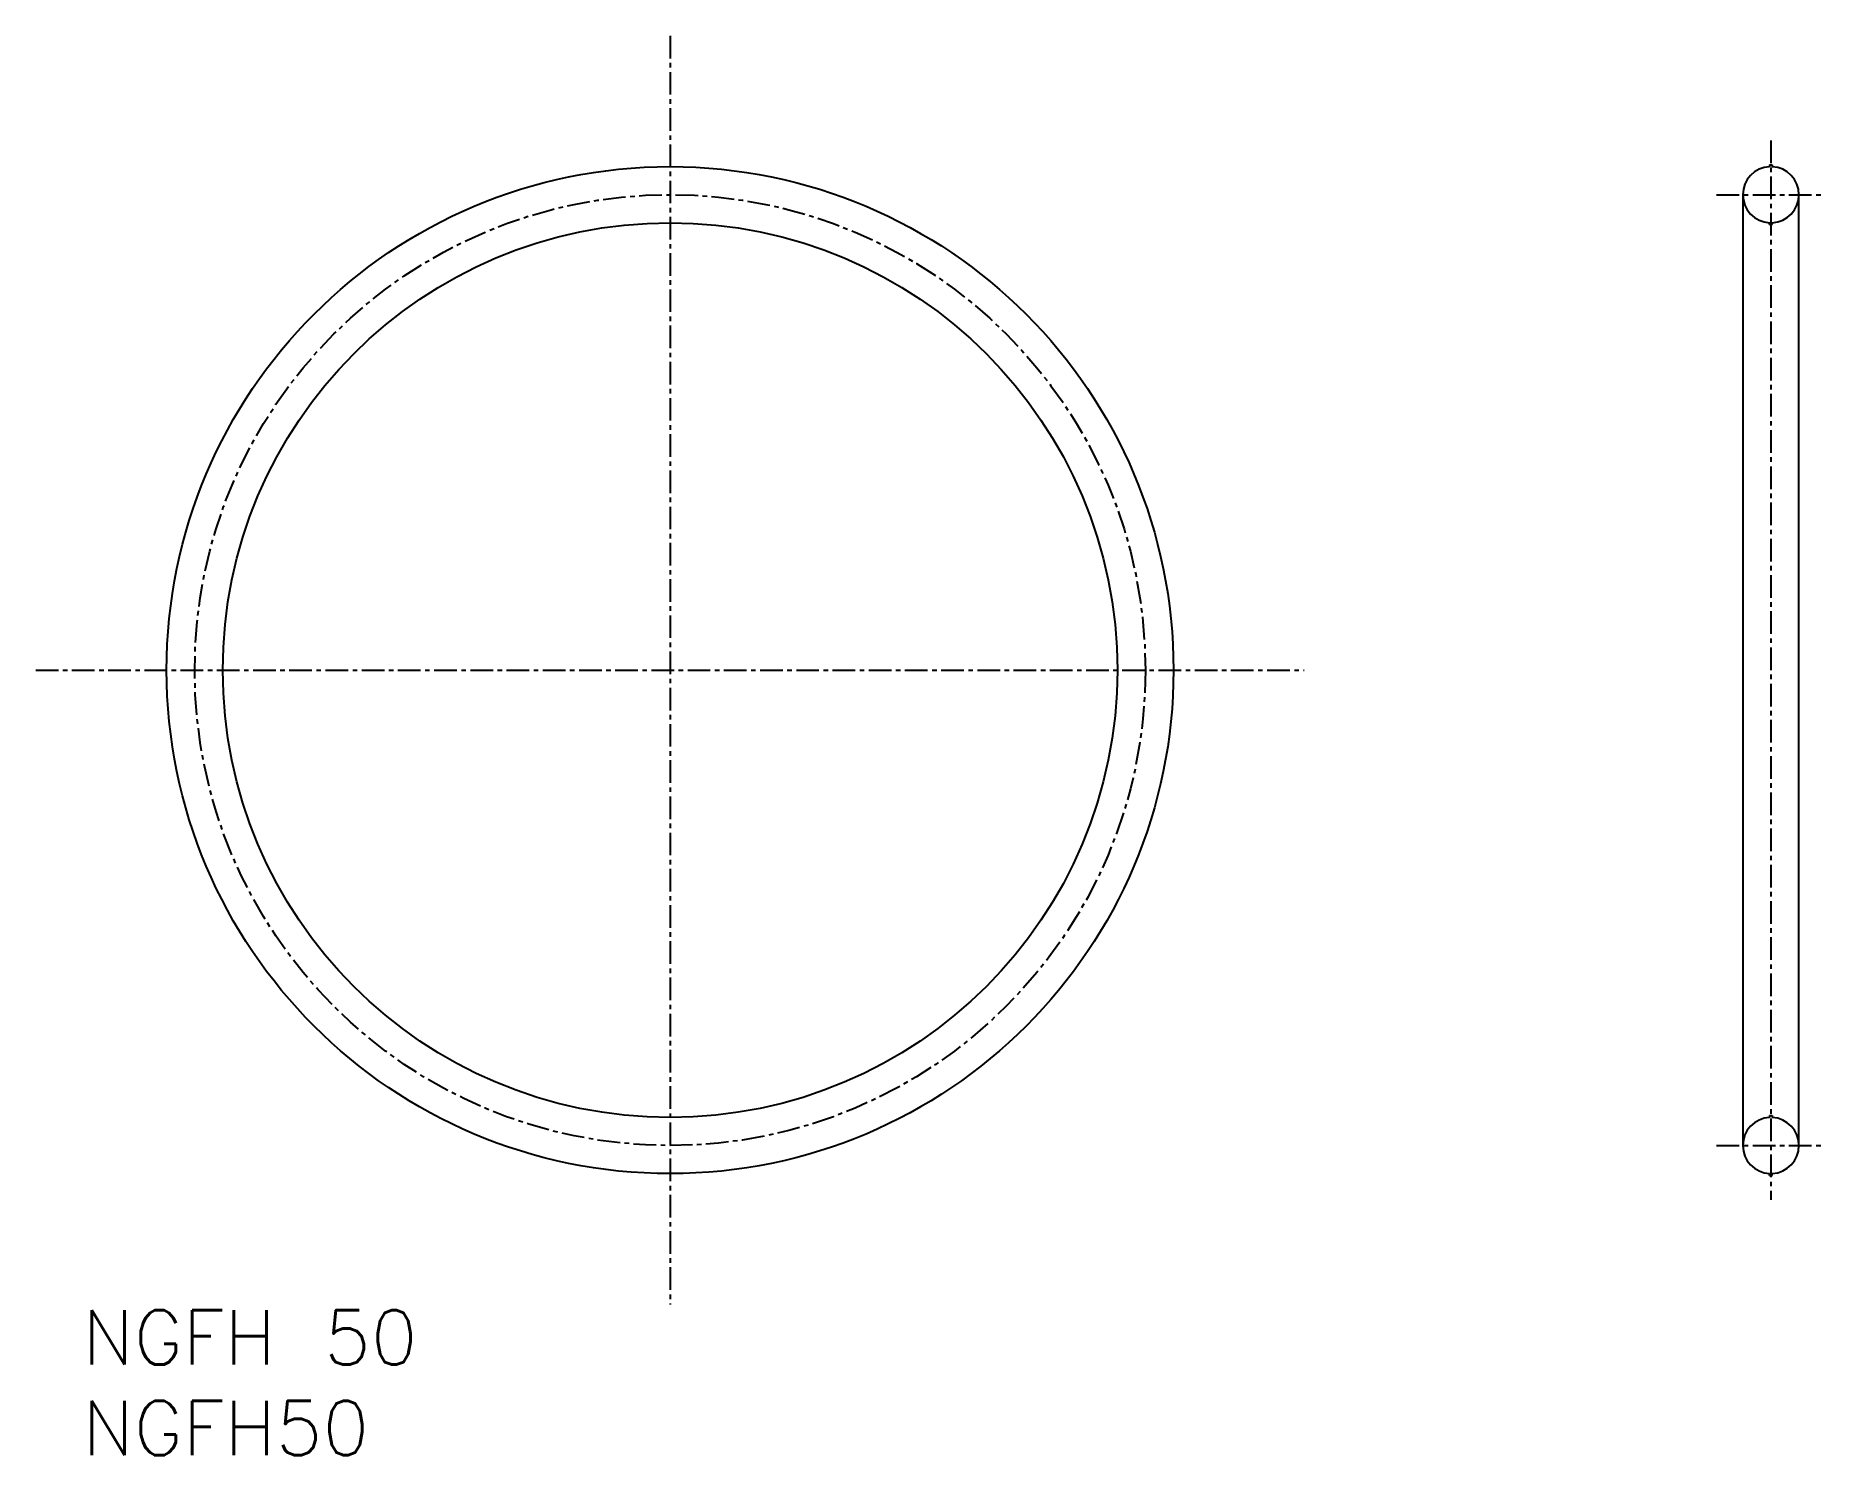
# Model space of a CAD drawing. Extents: x -2.6 to 96.2, y 0 to 78.4.
import ezdxf

# ---------------------------------------------------------------- set-up
doc = ezdxf.new("R2010")
doc.units = 0
doc.linetypes.add('CENTER', pattern=[2, 1.25, -0.25, 0.25, -0.25])
doc.layers.get('0').update_dxf_attribs({"linetype": 'CONTINUOUS'})
doc.layers.add('CENTER', color=1, linetype='CENTER')
doc.styles.get("Standard").update_dxf_attribs({"font": 'txt.shx'})

# ---------------------------------------------------------------- blocks, each defined once
blk = doc.blocks.new('*U2')
at = {"color": 7, "linetype": 'CONTINUOUS'}
blk.add_text('NGFH50', height=3, dxfattribs=at).set_placement((0, 0))
blk = doc.blocks.new('*U3')
at = {"color": 7, "linetype": 'CONTINUOUS'}
blk.add_text('NGFH 50', height=3, dxfattribs=at).set_placement((0, 5))

msp = doc.modelspace()

# ---------------------------------------------------------------- linework, layer by layer
at = {"color": 7, "linetype": 'CONTINUOUS'}
for p, q in [((93.154, 71.249), (93.154, 71.147)), ((93.154, 71.249), (93.304, 71.249)), ((93.304, 71.249), (93.304, 71.147)), ((91.679, 69.599), (91.679, 17.099)), ((94.779, 17.099), (94.779, 69.599)), ((93.154, 67.949), (93.154, 68.05)), ((93.154, 67.949), (93.304, 67.949)), ((93.304, 67.949), (93.304, 68.05)), ((93.154, 18.749), (93.304, 18.749)), ((93.154, 18.749), (93.154, 18.647)), ((93.304, 18.749), (93.304, 18.647)), ((93.154, 15.449), (93.154, 15.55)), ((93.154, 15.449), (93.304, 15.449)), ((93.304, 15.449), (93.304, 15.55))]:
    msp.add_line(p, q, dxfattribs=at)
for radius in [27.8, 24.7]:
    msp.add_circle((32.439, 43.349), radius, dxfattribs=at)
for centre, start, end in [((93.229, 69.599), 92.77346, 267.22654), ((93.229, 69.599), 272.77346, 87.22654), ((93.229, 17.099), 92.77346, 267.22654), ((93.229, 17.099), 272.77346, 87.22654)]:
    msp.add_arc(centre, 1.55, start, end, dxfattribs=at)
at = {"layer": 'CENTER', "color": 1, "linetype": 'CENTER'}
for p, q in [((32.439, 78.374), (32.439, 8.323)), ((93.229, 72.599), (93.229, 14.099)), ((90.229, 69.599), (96.229, 69.599)), ((-2.587, 43.349), (67.464, 43.349)), ((90.229, 17.099), (96.229, 17.099))]:
    msp.add_line(p, q, dxfattribs=at)
msp.add_circle((32.439, 43.349), 26.25, dxfattribs=at)

# ---------------------------------------------------------------- block references
at = {"color": 7, "linetype": 'CONTINUOUS'}
for name in ['*U3', '*U2']:
    msp.add_blockref(name, (0, 0), dxfattribs=at)

doc.saveas('drawing.dxf')
